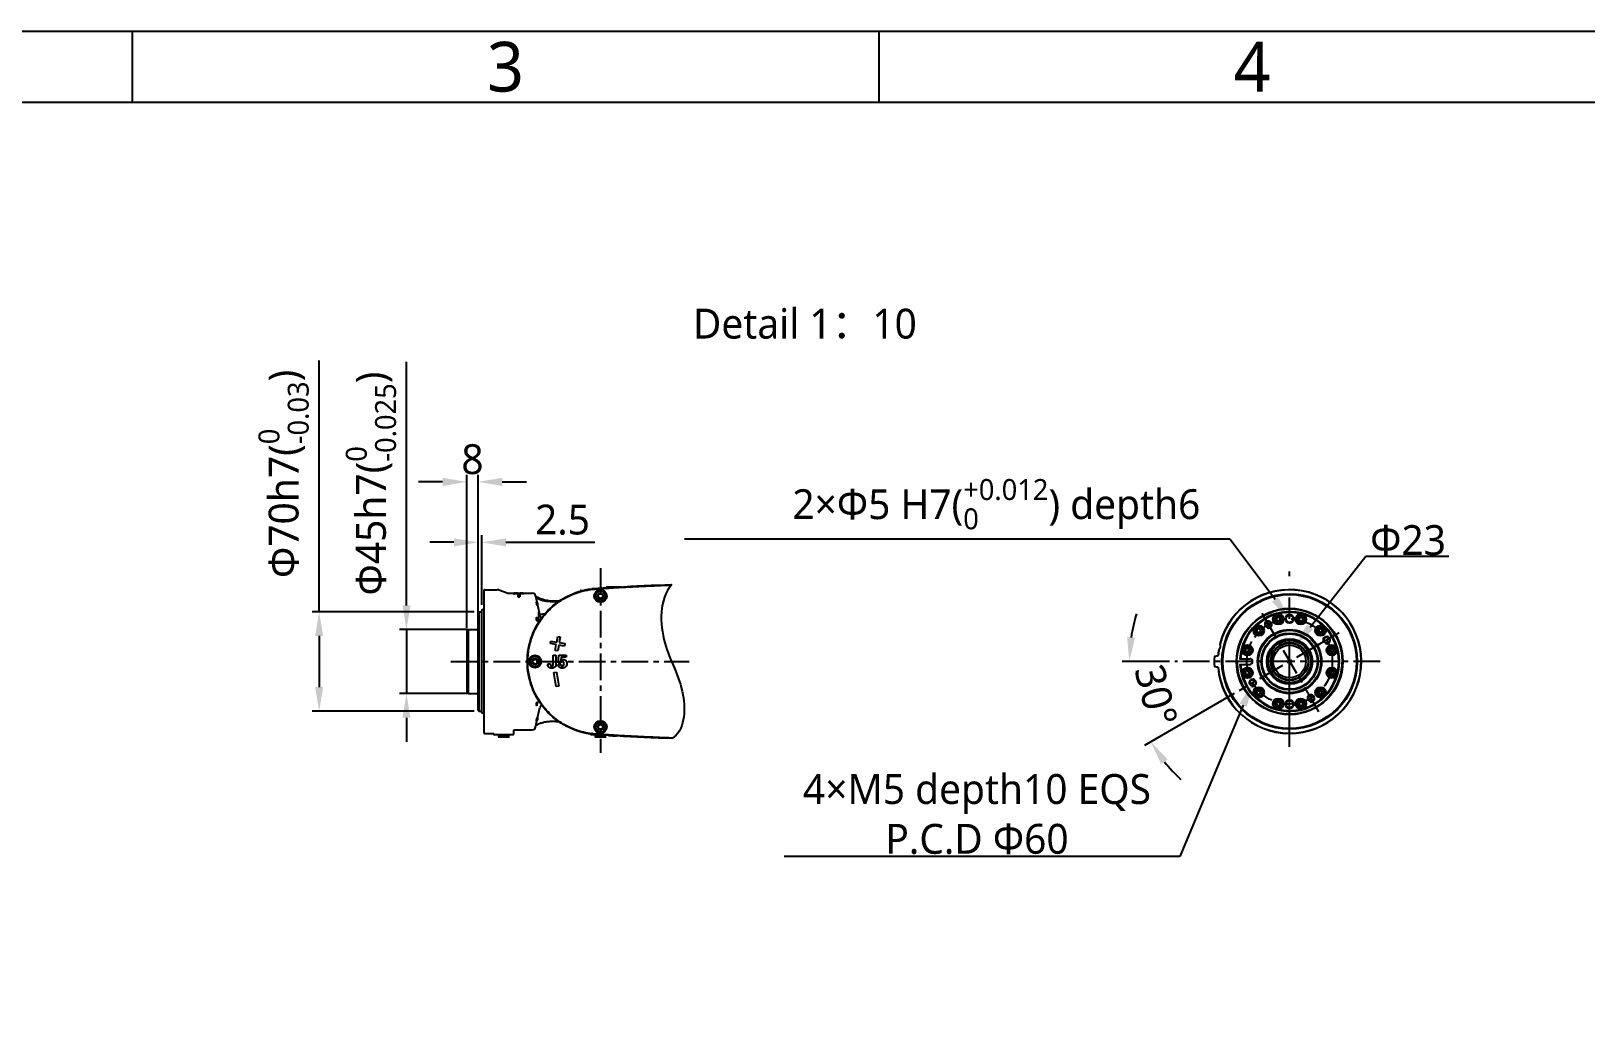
# Model space of a CAD drawing. Header units: millimetres. Extents: x 5828 to 6704, y 123 to 421.
# Drawn here: x 6381.6 to 6490.9, y 350.3 to 420.6 of the extents above; entities that cross this region are included whole.
import ezdxf
from ezdxf import colors
from ezdxf.entities.mleader import LeaderData, LeaderLine
from ezdxf.enums import TextEntityAlignment as Align
from ezdxf.math import Vec2, Vec3

# ---------------------------------------------------------------- set-up
doc = ezdxf.new("R2010")
doc.units = ezdxf.units.MM
doc.linetypes.add('BANKLINE1', pattern=[5.5, 4, -1.5])
doc.linetypes.add('CENTER', pattern=[0.6, 0.375, -0.075, 0.075, -0.075])
for name, color, linetype in [('00_COMPONENTS', 7, 'BANKLINE1'), ('DIM', 7, 'Continuous'), ('外形图', 7, 'Continuous'), ('多重引线', 7, 'Continuous'), ('尺寸标注', 7, 'Continuous'), ('模板', 7, 'Continuous')]:
    doc.layers.add(name, color=color, linetype=linetype)
doc.styles.add('微软雅黑', font='msyh.ttc', dxfattribs={"height": 2.1})
doc.dimstyles.new('尺寸标注_细节_1_10比例', dxfattribs={"dimtxt": 1.5, "dimasz": 1.25, "dimexe": 0.5, "dimexo": 0.4, "dimgap": 0.5, "dimtad": 1, "dimlfac": 10, "dimdsep": 46, "dimtxsty": '微软雅黑', "dimcen": 0.09, "dimadec": 0, "dimazin": 0, "dimtp": 0.01, "dimtm": 0.01, "dimtfac": 1, "dimtofl": 0, "dimtmove": 0, "dimatfit": 3, "dimfxl": 1, "dimtolj": 1, "dimarcsym": 0})

# ---------------------------------------------------------------- blocks, each defined once
blk = doc.blocks.new('图纸页')
at = {"layer": '模板', "color": 2}
for p, q in [((6388.66, 420.62), (6388.66, 415.62)), ((6441.16, 420.62), (6441.16, 415.62))]:
    blk.add_line(p, q, dxfattribs=at)
for points in [[(6283.66, 123.62), (6283.66, 420.62), (6703.66, 420.62), (6703.66, 123.62)], [(6308.66, 128.62), (6308.66, 415.62), (6698.66, 415.62), (6698.66, 128.62)]]:
    blk.add_lwpolyline(points, close=True, dxfattribs=at)
at = {"layer": '模板', "color": 2, "style": '微软雅黑'}
for s, p in [('3', (6414.91, 418.12)), ('4', (6467.41, 418.12))]:
    blk.add_text(s, height=3.5, dxfattribs=at).set_placement(p, align=Align.MIDDLE_CENTER)
for tag, height, p in [('编号', 4, (6669.32, 150.51)), ('当前页', 1.67, (6668.11, 141.19)), ('总页数', 1.67, (6673.32, 141.19)), ('比例', 1.67, (6628.66, 133.62))]:
    blk.add_attdef(tag, text='', height=height, dxfattribs=at).set_placement(p, align=Align.MIDDLE)
blk = doc.blocks.new('*D1333')
at = {"layer": '00_COMPONENTS', "color": 0, "linetype": 'ByBlock', "lineweight": -2, "ltscale": 20}
for p, q in [((6412.19, 378.69), (6412.19, 389.44)), ((6412.99, 379.77), (6412.99, 389.44)), ((6410.49, 388.94), (6408.79, 388.94)), ((6414.69, 388.94), (6416.39, 388.94))]:
    blk.add_line(p, q, dxfattribs=at)
at = {"layer": '00_COMPONENTS', "color": 0}
for points in [[(6410.49, 388.65), (6410.49, 389.22), (6412.19, 388.94)], [(6414.69, 389.22), (6414.69, 388.65), (6412.99, 388.94)]]:
    blk.add_solid(points, dxfattribs=at)
at = {"layer": 'Defpoints', "color": 0}
for p in [(6412.99, 388.94), (6412.99, 379.37), (6412.19, 378.29)]:
    blk.add_point(p, dxfattribs=at)
at = {"layer": '00_COMPONENTS', "color": 0, "insert": (6412.59, 390.52), "char_height": 2.1, "attachment_point": 5, "style": '微软雅黑'}
blk.add_mtext('\\A1;8', dxfattribs=at)
blk = doc.blocks.new('*D1334')
at = {"layer": '00_COMPONENTS', "color": 0, "linetype": 'ByBlock', "lineweight": -2, "ltscale": 20}
for p, q in [((6407.95, 380.26), (6407.95, 397.37)), ((6407.95, 380.26), (6407.95, 381.96)), ((6412.22, 378.56), (6407.45, 378.56)), ((6407.95, 378.56), (6407.95, 374.06)), ((6412.22, 374.06), (6407.45, 374.06)), ((6407.95, 372.36), (6407.95, 370.66))]:
    blk.add_line(p, q, dxfattribs=at)
at = {"layer": '00_COMPONENTS', "color": 0}
for points in [[(6407.67, 380.26), (6408.23, 380.26), (6407.95, 378.56)], [(6408.23, 372.36), (6407.67, 372.36), (6407.95, 374.06)]]:
    blk.add_solid(points, dxfattribs=at)
at = {"layer": 'Defpoints', "color": 0}
for p in [(6412.62, 378.56), (6407.95, 374.06), (6412.62, 374.06)]:
    blk.add_point(p, dxfattribs=at)
at = {"layer": '00_COMPONENTS', "color": 0, "insert": (6405.45, 388.82), "char_height": 2.1, "attachment_point": 5, "rotation": 90, "style": '微软雅黑'}
blk.add_mtext('\\A1;\\A1;Φ45h7({\\H0.7x;\\S0^ -0.025;})', dxfattribs=at)
blk = doc.blocks.new('*D1335')
at = {"layer": '00_COMPONENTS', "color": 0, "linetype": 'ByBlock', "lineweight": -2, "ltscale": 20}
for p, q in [((6401.81, 379.81), (6401.81, 397.48)), ((6412.72, 379.81), (6401.31, 379.81)), ((6401.81, 378.11), (6401.81, 374.51)), ((6412.72, 372.81), (6401.31, 372.81))]:
    blk.add_line(p, q, dxfattribs=at)
at = {"layer": '00_COMPONENTS', "color": 0}
for points in [[(6402.09, 378.11), (6401.53, 378.11), (6401.81, 379.81)], [(6401.53, 374.51), (6402.09, 374.51), (6401.81, 372.81)]]:
    blk.add_solid(points, dxfattribs=at)
at = {"layer": 'Defpoints', "color": 0}
for p in [(6413.12, 379.81), (6401.81, 372.81), (6413.12, 372.81)]:
    blk.add_point(p, dxfattribs=at)
at = {"layer": '00_COMPONENTS', "color": 0, "insert": (6399.31, 389.5), "char_height": 2.1, "attachment_point": 5, "rotation": 90, "style": '微软雅黑'}
blk.add_mtext('\\A1;\\A1;Φ70h7({\\H0.7x;\\S0^ -0.03;})', dxfattribs=at)
blk = doc.blocks.new('*D1336')
at = {"layer": 'Defpoints', "color": 0}
for p in [(6472.15, 377.53), (6461.99, 376.31), (6476.41, 376.31), (6466.49, 374.26), (6459.45, 372.46)]:
    blk.add_point(p, dxfattribs=at)
at = {"layer": '尺寸标注', "color": 0, "lineweight": -2, "ltscale": 20}
for p, q in [((6461.59, 376.31), (6458.27, 376.31)), ((6466.14, 374.06), (6459.85, 370.42))]:
    blk.add_line(p, q, dxfattribs=at)
for start, end in [(162.7035, 171.3518), (218.6485, 227.2967)]:
    blk.add_arc((6470.04, 376.31), 11.27, start, end, dxfattribs=at)
at = {"layer": '尺寸标注', "color": 0}
for points in [[(6458.62, 378.03), (6459.18, 377.99), (6458.77, 376.31)], [(6461.47, 369.43), (6461.01, 369.11), (6460.28, 370.67)]]:
    blk.add_solid(points, dxfattribs=at)
at = {"layer": '尺寸标注', "color": 0, "insert": (6460.65, 373.93), "char_height": 2.1, "attachment_point": 5, "rotation": 284.228, "style": '微软雅黑'}
blk.add_mtext('\\A1;30%%d', dxfattribs=at)
blk = doc.blocks.new('*D1349')
at = {"layer": 'Defpoints', "color": 0}
for p in [(6413.24, 384.69), (6412.99, 379.76), (6413.24, 379.9)]:
    blk.add_point(p, dxfattribs=at)
at = {"layer": 'DIM', "color": 0, "lineweight": -2, "ltscale": 20}
for p, q in [((6412.99, 380.16), (6412.99, 385.19)), ((6413.24, 380.3), (6413.24, 385.19)), ((6411.29, 384.69), (6409.59, 384.69)), ((6414.94, 384.69), (6421.2, 384.69))]:
    blk.add_line(p, q, dxfattribs=at)
at = {"layer": 'DIM', "color": 0}
for points in [[(6411.29, 384.4), (6411.29, 384.97), (6412.99, 384.69)], [(6414.94, 384.97), (6414.94, 384.4), (6413.24, 384.69)]]:
    blk.add_solid(points, dxfattribs=at)
at = {"layer": 'DIM', "color": 0, "insert": (6418.92, 386.27), "char_height": 2.1, "attachment_point": 5, "style": '微软雅黑'}
blk.add_mtext('\\A1;\\A1;2.5', dxfattribs=at)

msp = doc.modelspace()

# ---------------------------------------------------------------- linework, layer by layer
at = {"layer": '00_COMPONENTS', "linetype": 'CENTER', "ltscale": 5}
for p, q in [((6468.084, 379.7057), (6471.2326, 374.2522)), ((6472.1509, 377.5283), (6466.4882, 374.2589))]:
    msp.add_line(p, q, dxfattribs=at)
at = {"layer": '00_COMPONENTS', "ltscale": 20}
for p, q in [((6473.537, 378.3286), (6472.1509, 377.5283)), ((6471.2326, 374.2522), (6472.0834, 372.7785))]:
    msp.add_line(p, q, dxfattribs=at)
at = {"layer": '00_COMPONENTS', "linetype": 'CENTER', "ltscale": 5}
msp.add_circle((6470.0435, 376.3116), 3, dxfattribs=at)
at = {"layer": '00_COMPONENTS', "linetype": 'ByBlock', "ltscale": 20, "start_tangent": (-0.64610691, -0.76324692), "end_tangent": (-0.85660909, -0.51596596)}
msp.add_spline([(6426.6048, 381.7278), (6426.1144, 377.6156), (6427.3871, 373.9761), (6426.6048, 370.8955)], degree=3, dxfattribs=at)
at = {"layer": '外形图', "linetype": 'CENTER', "ltscale": 5}
for p, q in [((6421.5899, 382.8705), (6421.5899, 369.8959)), ((6411.0653, 376.3116), (6427.8316, 376.3116)), ((6476.4147, 376.3116), (6461.9852, 376.3116))]:
    msp.add_line(p, q, dxfattribs=at)
at = {"layer": '外形图', "linetype": 'CENTER', "ltscale": 20}
msp.add_line((6470.0435, 370.3172), (6470.0435, 382.6423), dxfattribs=at)
at = {"layer": '外形图', "linetype": 'Continuous'}
for p, q in [((6422.0386, 381.5616), (6423.0612, 381.5616)), ((6413.3899, 381.3482), (6413.3899, 371.2751)), ((6413.4399, 381.3616), (6414.337, 381.3616)), ((6414.4396, 381.3435), (6415.0271, 381.1297)), ((6415.1297, 381.1116), (6415.5211, 381.1116)), ((6415.5541, 381.0975), (6415.5541, 381.0729)), ((6415.7247, 381.111), (6415.7606, 381.111)), ((6415.7606, 381.111), (6415.7981, 381.111)), ((6415.7699, 381.0358), (6415.7699, 380.8545)), ((6415.7699, 381.0358), (6415.9099, 381.0358)), ((6415.7699, 380.985), (6415.9099, 380.985)), ((6415.7699, 380.8545), (6415.9099, 380.8545)), ((6415.7981, 381.111), (6415.823, 381.111)), ((6415.823, 381.111), (6415.8474, 381.111)), ((6415.8394, 381.0971), (6415.8394, 381.0713)), ((6415.8474, 381.111), (6415.8949, 381.1109)), ((6415.8862, 381.1048), (6415.8862, 381.0759)), ((6415.8949, 381.1109), (6415.9181, 381.1109)), ((6415.9099, 381.0358), (6415.9099, 380.8545)), ((6415.9181, 381.1109), (6415.9408, 381.1109)), ((6415.9408, 381.1109), (6415.9847, 381.1107)), ((6415.9847, 381.1107), (6416.0059, 381.1106)), ((6416.0059, 381.1106), (6416.0247, 381.1105)), ((6416.041, 381.0893), (6416.041, 381.0698)), ((6416.0602, 381.1103), (6416.077, 381.1101)), ((6416.1279, 381.1116), (6416.7969, 381.1116)), ((6416.1279, 381.0966), (6416.1279, 381.0725)), ((6416.9899, 381.0265), (6416.9792, 381.0265)), ((6416.994, 381.0069), (6416.9899, 381.0265)), ((6417.03, 380.9228), (6417.3245, 379.5375)), ((6420.1951, 381.3116), (6420.1899, 381.3103)), ((6420.1899, 381.3103), (6420.1899, 381.2622)), ((6420.1951, 381.3116), (6420.3649, 381.3116)), ((6420.9798, 381.3861), (6420.9882, 381.387)), ((6421.4374, 380.9997), (6421.5899, 381.0877)), ((6421.4374, 380.8236), (6421.4374, 380.9997)), ((6421.5899, 380.7355), (6421.4374, 380.8236)), ((6421.5899, 381.0877), (6421.7424, 380.9997)), ((6421.7424, 380.8236), (6421.5899, 380.7355)), ((6421.7424, 380.9997), (6421.7424, 380.8236)), ((6421.9886, 381.513), (6421.9882, 381.4967)), ((6422.1297, 381.4735), (6422.1518, 381.4749)), ((6422.1518, 381.4749), (6422.1838, 381.477)), ((6422.1676, 381.5084), (6422.1817, 381.5094)), ((6412.9899, 379.7616), (6413.0399, 379.8116)), ((6412.9899, 372.8617), (6412.9899, 379.7616)), ((6413.0399, 379.8116), (6413.0399, 372.8116)), ((6413.0399, 379.8116), (6413.2099, 379.8116)), ((6413.2399, 372.724), (6413.2399, 379.8993)), ((6413.3899, 379.9883), (6413.2572, 379.9265)), ((6417.2662, 379.0953), (6417.2662, 379.8116)), ((6417.645, 379.6116), (6417.5858, 379.6116)), ((6469.249, 379.4205), (6469.1247, 379.3488)), ((6469.1247, 379.3488), (6469.1247, 379.2053)), ((6469.3732, 379.3488), (6469.249, 379.4205)), ((6469.3732, 379.2053), (6469.3732, 379.3488)), ((6470.8381, 379.4205), (6470.7138, 379.3488)), ((6470.7138, 379.3488), (6470.7138, 379.2053)), ((6470.9624, 379.3488), (6470.8381, 379.4205)), ((6470.9624, 379.2053), (6470.9624, 379.3488)), ((6412.2899, 378.5616), (6412.1899, 378.5039)), ((6412.1899, 378.5039), (6412.1899, 374.1194)), ((6412.2899, 378.5616), (6412.2899, 374.0616)), ((6412.2899, 378.5616), (6412.9599, 378.5616)), ((6417.3513, 379.3113), (6417.4115, 379.3113)), ((6467.8727, 378.626), (6467.7484, 378.5542)), ((6467.7484, 378.5542), (6467.7484, 378.4107)), ((6467.7484, 378.4107), (6467.8727, 378.339)), ((6467.997, 378.5542), (6467.8727, 378.626)), ((6467.8727, 378.339), (6467.997, 378.4107)), ((6467.997, 378.4107), (6467.997, 378.5542)), ((6469.1247, 379.2053), (6469.249, 379.1335)), ((6469.249, 379.1335), (6469.3732, 379.2053)), ((6470.7138, 379.2053), (6470.8381, 379.1335)), ((6470.8381, 379.1335), (6470.9624, 379.2053)), ((6472.2144, 378.626), (6472.0901, 378.5542)), ((6472.0901, 378.5542), (6472.0901, 378.4107)), ((6472.0901, 378.4107), (6472.2144, 378.339)), ((6472.3386, 378.5542), (6472.2144, 378.626)), ((6472.2144, 378.339), (6472.3386, 378.4107)), ((6472.3386, 378.4107), (6472.3386, 378.5542)), ((6418.0801, 377.5679), (6418.1113, 377.7451)), ((6418.4838, 377.4967), (6418.0801, 377.5679)), ((6418.1113, 377.7451), (6418.5151, 377.6739)), ((6418.4126, 377.0929), (6418.4838, 377.4967)), ((6418.5151, 377.6739), (6418.5863, 378.0777)), ((6418.5863, 378.0777), (6418.7636, 378.0464)), ((6418.6611, 377.4654), (6418.5899, 377.0616)), ((6419.0649, 377.3942), (6418.6611, 377.4654)), ((6418.7636, 378.0464), (6418.6924, 377.6427)), ((6418.6924, 377.6427), (6419.0961, 377.5715)), ((6419.0961, 377.5715), (6419.0649, 377.3942)), ((6467.0781, 377.2497), (6466.9539, 377.178)), ((6466.9539, 377.178), (6466.9539, 377.0345)), ((6467.2024, 377.178), (6467.0781, 377.2497)), ((6467.2024, 377.0345), (6467.2024, 377.178)), ((6473.0089, 377.2497), (6472.8847, 377.178)), ((6472.8847, 377.178), (6472.8847, 377.0345)), ((6473.1332, 377.178), (6473.0089, 377.2497)), ((6473.1332, 377.0345), (6473.1332, 377.178)), ((6416.8374, 376.3997), (6416.9899, 376.4877)), ((6416.8374, 376.2236), (6416.8374, 376.3997)), ((6416.9899, 376.1356), (6416.8374, 376.2236)), ((6416.9899, 376.4877), (6417.1424, 376.3997)), ((6417.1424, 376.2236), (6416.9899, 376.1356)), ((6417.1424, 376.3997), (6417.1424, 376.2236)), ((6417.8899, 376.1199), (6417.8899, 376.1481)), ((6417.8899, 376.1481), (6418.0811, 376.1481)), ((6418.0811, 376.1481), (6418.0798, 376.1161)), ((6418.2672, 376.1092), (6418.2672, 376.7616)), ((6418.2672, 376.7616), (6418.4628, 376.7616)), ((6418.5899, 377.0616), (6418.4126, 377.0929)), ((6418.4628, 376.7616), (6418.4628, 376.1606)), ((6418.6063, 376.113), (6418.8043, 376.113)), ((6418.6232, 376.2183), (6418.6589, 376.7616)), ((6418.8024, 376.2183), (6418.6232, 376.2183)), ((6418.6589, 376.7616), (6419.1829, 376.7616)), ((6418.8244, 376.6225), (6418.7999, 376.3825)), ((6419.1829, 376.6225), (6418.8244, 376.6225)), ((6419.1829, 376.7616), (6419.1829, 376.6225)), ((6464.971, 376.6997), (6464.7783, 376.6657)), ((6466.5192, 376.5116), (6467.2435, 376.5116)), ((6466.5192, 376.1116), (6467.2435, 376.1116)), ((6466.9539, 377.0345), (6467.0781, 376.9627)), ((6467.0781, 376.9627), (6467.2024, 377.0345)), ((6472.8847, 377.0345), (6473.0089, 376.9627)), ((6473.0089, 376.9627), (6473.1332, 377.0345)), ((6418.3126, 375.5304), (6418.4899, 375.5616)), ((6418.4863, 374.5456), (6418.3126, 375.5304)), ((6418.4899, 375.5616), (6418.6636, 374.5768)), ((6464.7783, 375.9575), (6464.971, 375.9236)), ((6467.0781, 375.6606), (6466.9539, 375.5888)), ((6466.9539, 375.5888), (6466.9539, 375.4453)), ((6466.9539, 375.4453), (6467.0781, 375.3736)), ((6467.2024, 375.5888), (6467.0781, 375.6606)), ((6467.0781, 375.3736), (6467.2024, 375.4453)), ((6467.2024, 375.4453), (6467.2024, 375.5888)), ((6473.0089, 375.6606), (6472.8847, 375.5888)), ((6472.8847, 375.5888), (6472.8847, 375.4453)), ((6472.8847, 375.4453), (6473.0089, 375.3736)), ((6473.1332, 375.5888), (6473.0089, 375.6606)), ((6473.0089, 375.3736), (6473.1332, 375.4453)), ((6473.1332, 375.4453), (6473.1332, 375.5888)), ((6412.2899, 374.0616), (6412.1899, 374.1194)), ((6412.2899, 374.0616), (6412.9599, 374.0616)), ((6418.6636, 374.5768), (6418.4863, 374.5456)), ((6467.8727, 374.2843), (6467.7484, 374.2126)), ((6467.7484, 374.2126), (6467.7484, 374.0691)), ((6467.7484, 374.0691), (6467.8727, 373.9973)), ((6467.997, 374.2126), (6467.8727, 374.2843)), ((6467.8727, 373.9973), (6467.997, 374.0691)), ((6467.997, 374.0691), (6467.997, 374.2126)), ((6472.2144, 374.2843), (6472.0901, 374.2126)), ((6472.0901, 374.2126), (6472.0901, 374.0691)), ((6472.0901, 374.0691), (6472.2144, 373.9973)), ((6472.3386, 374.2126), (6472.2144, 374.2843)), ((6472.2144, 373.9973), (6472.3386, 374.0691)), ((6472.3386, 374.0691), (6472.3386, 374.2126)), ((6412.9899, 372.8616), (6413.0399, 372.8116)), ((6413.0399, 372.8116), (6413.2099, 372.8116)), ((6417.03, 371.7004), (6417.3245, 373.0858)), ((6417.4872, 373.2116), (6417.4799, 373.2116)), ((6469.249, 373.4897), (6469.1247, 373.418)), ((6469.1247, 373.418), (6469.1247, 373.2745)), ((6469.1247, 373.2745), (6469.249, 373.2028)), ((6469.3732, 373.418), (6469.249, 373.4897)), ((6469.249, 373.2028), (6469.3732, 373.2745)), ((6469.3732, 373.2745), (6469.3732, 373.418)), ((6470.8381, 373.4897), (6470.7138, 373.418)), ((6470.7138, 373.418), (6470.7138, 373.2745)), ((6470.7138, 373.2745), (6470.8381, 373.2028)), ((6470.9624, 373.418), (6470.8381, 373.4897)), ((6470.8381, 373.2028), (6470.9624, 373.2745)), ((6470.9624, 373.2745), (6470.9624, 373.418)), ((6413.3899, 372.635), (6413.2572, 372.6968)), ((6417.0533, 371.8098), (6417.069, 371.8231)), ((6421.4374, 371.7997), (6421.5899, 371.8877)), ((6421.4374, 371.6236), (6421.4374, 371.7997)), ((6421.5899, 371.8877), (6421.7424, 371.7997)), ((6421.7424, 371.7997), (6421.7424, 371.6236)), ((6413.4399, 371.2616), (6414.0386, 371.2616)), ((6414.0886, 371.2103), (6414.0886, 371.213)), ((6415.4412, 371.1616), (6414.1387, 371.1616)), ((6414.3858, 371.0116), (6415.1941, 371.0116)), ((6414.4399, 371.013), (6414.4399, 371.1616)), ((6414.4399, 371.013), (6414.4451, 371.0116)), ((6415.1347, 371.0116), (6414.4451, 371.0116)), ((6414.7899, 371.0262), (6414.7899, 371.1616)), ((6415.1347, 371.0116), (6415.1399, 371.013)), ((6415.1399, 371.013), (6415.1399, 371.1616)), ((6415.4912, 371.2103), (6415.4978, 371.463)), ((6415.5478, 371.5116), (6416.7969, 371.5116)), ((6420.8886, 371.2103), (6420.8885, 371.2165)), ((6421.4611, 371.1616), (6420.9387, 371.1616)), ((6421.1858, 371.0116), (6421.9941, 371.0116)), ((6421.2399, 371.013), (6421.2399, 371.1616)), ((6421.2399, 371.013), (6421.2451, 371.0116)), ((6421.9347, 371.0116), (6421.2451, 371.0116)), ((6421.5899, 371.5356), (6421.4374, 371.6236)), ((6421.7424, 371.6236), (6421.5899, 371.5356)), ((6421.5899, 371.0262), (6421.5899, 371.1531)), ((6421.9347, 371.0116), (6421.9399, 371.013)), ((6421.9399, 371.013), (6421.9399, 371.1298)), ((6422.1674, 371.1149), (6422.149, 371.116)), ((6422.1784, 371.1463), (6422.1511, 371.1481)), ((6422.2623, 371.1113), (6422.1765, 371.1168)), ((6422.2128, 371.1441), (6422.1784, 371.1463)), ((6422.3692, 371.1043), (6422.2623, 371.1113))]:
    msp.add_line(p, q, dxfattribs=at)
for points in [[(6417.0817, 380.7902), (6417.0614, 380.8064), (6417.0533, 380.8135)], [(6418.6555, 380.5361), (6418.5912, 380.5295), (6418.4996, 380.5219), (6418.4097, 380.5165), (6418.3216, 380.5131), (6418.2351, 380.5117), (6418.1504, 380.5124), (6418.0675, 380.5151), (6417.9864, 380.5197), (6417.9073, 380.5264), (6417.8301, 380.535), (6417.755, 380.5456), (6417.6822, 380.5581), (6417.6119, 380.5724), (6417.5441, 380.5884), (6417.4793, 380.6061), (6417.4177, 380.6252), (6417.3598, 380.6455), (6417.306, 380.6667), (6417.2564, 380.6884), (6417.2116, 380.7103), (6417.1716, 380.7318), (6417.1366, 380.7526), (6417.1068, 380.7722), (6417.0817, 380.7902)], [(6417.069, 371.8231), (6417.0924, 371.841), (6417.121, 371.8607), (6417.1548, 371.8817), (6417.1938, 371.9037), (6417.238, 371.9262), (6417.2872, 371.9486), (6417.341, 371.9707), (6417.3991, 371.9918), (6417.4612, 372.0119), (6417.5268, 372.0304), (6417.5956, 372.0473), (6417.667, 372.0623), (6417.7409, 372.0754), (6417.817, 372.0866), (6417.8949, 372.0956), (6417.9746, 372.1027), (6418.056, 372.1077), (6418.139, 372.1107), (6418.2234, 372.1116), (6418.3093, 372.1105), (6418.3966, 372.1074), (6418.4852, 372.1023), (6418.5752, 372.0952), (6418.6553, 372.0873)], [(6414.0386, 371.2616), (6414.0438, 371.2614), (6414.0509, 371.2601), (6414.0577, 371.2578), (6414.0641, 371.2546), (6414.0701, 371.2505), (6414.0753, 371.2456), (6414.0798, 371.2399), (6414.0835, 371.2337), (6414.0862, 371.227), (6414.0879, 371.22), (6414.0886, 371.213)], [(6415.4978, 371.463), (6415.4984, 371.4696), (6415.5001, 371.4766), (6415.5027, 371.4832), (6415.5062, 371.4894), (6415.5106, 371.4951), (6415.5158, 371.5), (6415.5216, 371.5042), (6415.5279, 371.5075), (6415.5346, 371.5099), (6415.5416, 371.5113), (6415.5478, 371.5116)]]:
    msp.add_lwpolyline(points, dxfattribs=at)
for centre, radius in [((6421.5899, 380.9116), 0.44), ((6421.5899, 380.9116), 0.4314), ((6421.5899, 380.9116), 0.345), ((6421.5899, 380.9116), 0.2052), ((6470.0435, 376.3116), 4.7546), ((6470.0435, 376.3116), 4.7), ((6470.0435, 376.3116), 3.7377), ((6470.0435, 376.3116), 3.7291), ((6470.0435, 376.3116), 3.7), ((6469.249, 379.277), 0.375), ((6469.249, 379.277), 0.275), ((6469.249, 379.277), 0.265), ((6469.249, 379.277), 0.1435), ((6470.0435, 379.3116), 0.3), ((6470.0435, 379.3116), 0.25), ((6470.8381, 379.277), 0.375), ((6470.8381, 379.277), 0.275), ((6470.8381, 379.277), 0.265), ((6470.8381, 379.277), 0.1435), ((6467.8727, 378.4825), 0.375), ((6467.8727, 378.4825), 0.275), ((6467.8727, 378.4825), 0.265), ((6467.8727, 378.4825), 0.1435), ((6470.0435, 376.3116), 2.25), ((6470.0435, 376.3116), 2.1923), ((6470.0435, 376.3116), 2), ((6470.0435, 376.3116), 1.95), ((6468.5435, 378.9097), 0.21), ((6472.2144, 378.4825), 0.375), ((6472.2144, 378.4825), 0.275), ((6472.2144, 378.4825), 0.265), ((6472.2144, 378.4825), 0.1435), ((6467.0781, 377.1062), 0.375), ((6467.0781, 377.1062), 0.275), ((6467.0781, 377.1062), 0.265), ((6467.0781, 377.1062), 0.1435), ((6470.0435, 376.3116), 1.6), ((6470.0435, 376.3116), 1.4882), ((6470.0435, 376.3116), 1.33), ((6470.0435, 376.3116), 1.3), ((6470.0435, 376.3116), 1.15), ((6472.6416, 377.8116), 0.21), ((6473.0089, 377.1062), 0.375), ((6473.0089, 377.1062), 0.275), ((6473.0089, 377.1062), 0.265), ((6473.0089, 377.1062), 0.1435), ((6416.9899, 376.3116), 0.44), ((6416.9899, 376.3116), 0.4314), ((6416.9899, 376.3116), 0.345), ((6416.9899, 376.3116), 0.2052), ((6467.0781, 375.5171), 0.375), ((6467.0781, 375.5171), 0.275), ((6467.0781, 375.5171), 0.265), ((6467.0781, 375.5171), 0.1435), ((6467.4455, 374.8116), 0.21), ((6473.0089, 375.5171), 0.375), ((6473.0089, 375.5171), 0.275), ((6473.0089, 375.5171), 0.265), ((6473.0089, 375.5171), 0.1435), ((6467.8727, 374.1408), 0.375), ((6467.8727, 374.1408), 0.275), ((6467.8727, 374.1408), 0.265), ((6467.8727, 374.1408), 0.1435), ((6471.5435, 373.7136), 0.21), ((6472.2144, 374.1408), 0.375), ((6472.2144, 374.1408), 0.275), ((6472.2144, 374.1408), 0.265), ((6472.2144, 374.1408), 0.1435), ((6469.249, 373.3462), 0.375), ((6469.249, 373.3462), 0.275), ((6469.249, 373.3462), 0.265), ((6469.249, 373.3462), 0.1435), ((6470.0435, 373.3116), 0.3), ((6470.0435, 373.3116), 0.25), ((6470.8381, 373.3462), 0.375), ((6470.8381, 373.3462), 0.275), ((6470.8381, 373.3462), 0.265), ((6470.8381, 373.3462), 0.1435), ((6421.5899, 371.7116), 0.44), ((6421.5899, 371.7116), 0.4314), ((6421.5899, 371.7116), 0.345), ((6421.5899, 371.7116), 0.2052)]:
    msp.add_circle(centre, radius, dxfattribs=at)
for centre, radius, start, end in [((6422.0386, 381.5116), 0.05, 90, 178.5), ((6432.1238, 225.9719), 155.8548, 93.45643, 93.657405), ((6413.4399, 381.2616), 0.1, 90, 120), ((6414.337, 381.0616), 0.3, 70, 90), ((6415.1297, 381.4116), 0.3, 250, 270), ((6415.6479, 382.3607), 1.2912, 263.524224, 265.828526), ((6415.6064, 377.4806), 3.6296, 90.981216, 91.346952), ((6415.6348, 375.8404), 5.2701, 90.710114, 90.983781), ((6415.6655, 373.3809), 7.7298, 90.510493, 90.711952), ((6415.695, 370.1372), 10.9736, 90.360199, 90.513428), ((6415.7207, 366.0599), 15.051, 90.241015, 90.360511), ((6415.7649, 355.003), 26.1079, 90.088273, 90.236074), ((6415.7034, 383.3775), 2.2894, 269.011087, 270.027599), ((6415.7051, 383.4078), 2.3197, 269.986195, 270.613789), ((6415.7131, 382.7417), 1.6535, 270.584766, 271.789765), ((6415.7615, 382.3867), 1.3177, 273.38914, 275.431004), ((6415.7864, 382.1158), 1.0457, 275.477044, 276.02386), ((6415.8918, 371.5414), 9.5634, 89.635998, 89.764479), ((6415.9234, 375.6197), 5.4849, 88.877381, 89.695425), ((6415.9505, 367.8218), 13.2889, 89.527251, 89.680361), ((6415.9797, 378.5458), 2.5583, 88.10103, 88.852447), ((6416.0095, 374.3032), 6.8072, 89.167784, 89.43251), ((6416.0467, 376.8296), 4.2806, 88.795741, 89.173564), ((6416.0737, 378.1387), 2.9712, 88.536137, 88.785334), ((6416.7969, 380.8733), 0.2384, 12, 90), ((6417.434, 381.2849), 0.5354, 228.066727, 229.226232), ((6420.4117, 379.8623), 1.4519, 97.481537, 98.788295), ((6421.7406, 374.9247), 6.5394, 95.906319, 96.714994), ((6421.1848, 380.0639), 1.3305, 97.679012, 98.819417), ((6421.2241, 379.7808), 1.6162, 97.041431, 97.718661), ((6421.2101, 379.8962), 1.5, 96.217636, 97.048879), ((6421.1798, 380.176), 1.2186, 95.130134, 96.229122), ((6421.8313, 374.0575), 7.4114, 95.553513, 95.914157), ((6422.2867, 378.815), 2.6569, 92.663524, 92.90702), ((6422.2592, 379.4048), 2.0664, 92.459995, 92.661936), ((6422.2372, 379.9169), 1.5539, 92.201501, 92.462475), ((6422.218, 380.4191), 1.0513, 91.841617, 92.206797), ((6470.0435, 376.3116), 5.05, 184.918971, 165.048537), ((6470.0435, 376.3116), 5.0366, 184.919064, 165.622288), ((6413.2099, 379.8416), 0.03, 270, 0), ((6413.2699, 379.8993), 0.03, 115, 180), ((6416.9321, 380.2782), 0.2353, 359.604016, 2.550849), ((6417.4799, 379.5705), 0.1589, 192, 270), ((6470.0435, 376.3116), 3.5, 183.275829, 176.724171), ((6470.0435, 376.3116), 3.45, 183.323358, 176.676642), ((6412.9599, 378.5916), 0.03, 270, 0), ((6468.5435, 378.9097), 0.25, 255, 195), ((6464.7935, 377.4116), 0.4, 315.587873, 20.744837), ((6465.2611, 377.5887), 0.1, 165.048537, 200.744837), ((6470.0435, 376.3116), 1.3, 90, 272.967093), ((6472.6416, 377.8116), 0.25, 255, 195), ((6419.0865, 376.1029), 0.4003, 134.038174, 135.704341), ((6418.9173, 376.2079), 0.1119, 82.635475, 90.075251), ((6470.0435, 376.3116), 5.3, 176.469228, 183.530776), ((6464.7835, 376.6362), 0.03, 100, 176.469228), ((6464.9623, 376.749), 0.05, 288.342534, 355.081029), ((6464.9623, 376.749), 0.05, 326.780474, 355.081029), ((6470.0435, 376.3116), 5.05, 171.284172, 175.081029), ((6470.0435, 376.3116), 5.0366, 170.710422, 175.080892), ((6465.1507, 377.0617), 0.1, 135.587873, 171.284172), ((6470.0435, 376.3116), 3.7, 179.09258, 359.09258), ((6467.2435, 376.3116), 0.2, 270, 90), ((6464.7835, 375.9871), 0.03, 183.53147, 259.99964), ((6464.9623, 375.8743), 0.05, 13.16614, 71.657663), ((6467.4455, 374.8116), 0.25, 255, 195), ((6412.9599, 374.0316), 0.03, 0, 90), ((6471.5435, 373.7136), 0.25, 255, 195), ((6413.2099, 372.7816), 0.03, 0, 90), ((6417.4799, 373.0527), 0.1589, 90, 168), ((6413.2699, 372.724), 0.03, 180, 245), ((6416.7969, 371.75), 0.2384, 270, 348), ((6416.5638, 372.3996), 0.6084, 339.308319, 339.962455), ((6413.4399, 371.3616), 0.1, 240, 270), ((6414.1386, 371.2116), 0.05, 181.5, 270), ((6414.6617, 372.461), 1.4519, 261.211705, 262.518463), ((6414.9181, 372.461), 1.4519, 277.481537, 278.788295), ((6415.4412, 371.2116), 0.05, 270, 358.5), ((6420.9386, 371.2116), 0.05, 181.5, 270), ((6421.7397, 377.6887), 6.5295, 263.283225, 264.093085), ((6421.8317, 378.5685), 7.4142, 264.085453, 264.460481), ((6421.4617, 372.461), 1.4519, 261.211705, 262.518463), ((6421.7181, 372.461), 1.4519, 277.481537, 278.788295), ((6422.2482, 373.0864), 1.9341, 267.155133, 267.948301), ((6431.9444, 523.7326), 152.9306, 266.3345, 266.544707)]:
    msp.add_arc(centre, radius, start, end, dxfattribs=at)
for points, knots in [([(6422.1838, 381.477), (6422.3242, 381.486), (6422.6688, 381.5081), (6423.2184, 381.539), (6423.8328, 381.5715), (6424.4478, 381.6014), (6425.0616, 381.6292), (6425.6767, 381.6555), (6426.1779, 381.6757), (6426.4755, 381.6872), (6426.5739, 381.6907)], [0, 0, 0, 0, 0.02358007, 0.057837469, 0.092214187, 0.126651578, 0.160987512, 0.195140451, 0.229786511, 0.245025879, 0.245025879, 0.245025879, 0.245025879]), ([(6415.4226, 381.0975), (6415.4226, 381.1055), (6415.4732, 381.1043), (6415.4958, 381.1086), (6415.5211, 381.1092)], [0, 0, 0, 0, 0.23890771, 1, 1, 1, 1]), ([(6415.4713, 381.0818), (6415.4586, 381.0838), (6415.4453, 381.0868), (6415.4226, 381.0931), (6415.4226, 381.0975)], [0, 0, 0, 0, 0.74139881, 1, 1, 1, 1]), ([(6415.5953, 381.1028), (6415.5851, 381.1024), (6415.5757, 381.0996), (6415.5541, 381.1012), (6415.5541, 381.0975)], [0, 0, 0, 0, 0.73175687, 1, 1, 1, 1]), ([(6415.5541, 381.0975), (6415.5541, 381.0934), (6415.5768, 381.0951), (6415.5867, 381.0918), (6415.5971, 381.0911)], [0, 0, 0, 0, 0.28228402, 1, 1, 1, 1]), ([(6415.8005, 381.1027), (6415.7929, 381.1031), (6415.7587, 381.1043), (6415.7245, 381.1045), (6415.6979, 381.1045)], [0, 0, 0, 0, 0.22283296, 1, 1, 1, 1]), ([(6415.8394, 381.0971), (6415.8394, 381.1007), (6415.819, 381.0996), (6415.8101, 381.1022), (6415.8005, 381.1027)], [0, 0, 0, 0, 0.27007688, 1, 1, 1, 1]), ([(6415.8026, 381.0909), (6415.8117, 381.0915), (6415.8203, 381.0941), (6415.8394, 381.0938), (6415.8394, 381.0971)], [0, 0, 0, 0, 0.73442554, 1, 1, 1, 1]), ([(6415.8862, 381.1048), (6415.907, 381.104), (6415.9262, 381.1004), (6415.968, 381.0998), (6415.968, 381.0928)], [0, 0, 0, 0, 0.74948869, 1, 1, 1, 1]), ([(6415.968, 381.0928), (6415.968, 381.0863), (6415.9323, 381.0823), (6415.9144, 381.0778), (6415.8962, 381.0759)], [0, 0, 0, 0, 0.26300036, 1, 1, 1, 1]), ([(6416.127, 381.0975), (6416.1246, 381.0987), (6416.1033, 381.1012), (6416.0827, 381.1021), (6416.0644, 381.1027)], [0, 0, 0, 0, 0.12650075, 1, 1, 1, 1]), ([(6416.0958, 381.091), (6416.0979, 381.0911), (6416.1019, 381.0913), (6416.1059, 381.0916), (6416.1079, 381.0917)], [0, 0, 0, 0, 0.51615822, 1, 1, 1, 1]), ([(6416.1079, 381.0917), (6416.1134, 381.0922), (6416.119, 381.0904), (6416.1277, 381.096), (6416.1222, 381.0958), (6416.1204, 381.096)], [0, 0, 0, 0, 0.69074298, 0.76957028, 1, 1, 1, 1]), ([(6416.1496, 381.109), (6416.1576, 381.1088), (6416.1846, 381.1079), (6416.2118, 381.1069), (6416.2308, 381.1049)], [0, 0, 0, 0, 0.29484674, 1, 1, 1, 1]), ([(6416.2566, 381.0959), (6416.2566, 381.091), (6416.2309, 381.0837), (6416.2156, 381.0808), (6416.2009, 381.0788)], [0, 0, 0, 0, 0.24929481, 1, 1, 1, 1]), ([(6416.2308, 381.1049), (6416.235, 381.1045), (6416.2428, 381.1032), (6416.2566, 381.1009), (6416.2566, 381.0959)], [0, 0, 0, 0, 0.45947771, 1, 1, 1, 1]), ([(6416.4446, 376.3116), (6416.4446, 377.529), (6417.3756, 380.0487), (6419.7672, 381.2767), (6420.9759, 381.4193)], [0, 0, 0, 0, 0.5000537, 1, 1, 1, 1]), ([(6421.0731, 371.2267), (6421.0441, 371.2297), (6420.8149, 371.2553), (6420.3863, 371.33), (6419.8027, 371.5099), (6419.2413, 371.757), (6418.7156, 372.0699), (6418.2312, 372.442), (6417.7847, 372.8783), (6417.37, 373.3996), (6416.9903, 374.0358), (6416.6784, 374.806), (6416.4872, 375.691), (6416.4587, 376.6305), (6416.6013, 377.5431), (6416.8814, 378.3584), (6417.2479, 379.041), (6417.6564, 379.5982), (6418.0948, 380.0589), (6418.5677, 380.4492), (6419.0812, 380.7798), (6419.6333, 381.0475), (6420.2109, 381.2463), (6420.6647, 381.3454), (6420.9216, 381.3792), (6420.9798, 381.3861)], [0, 0, 0, 0, 0.00586345, 0.04638987, 0.08725257, 0.12838497, 0.16944673, 0.20998086, 0.25095381, 0.29469427, 0.34357909, 0.39946319, 0.46106151, 0.52468001, 0.58739263, 0.64577474, 0.69721752, 0.74261165, 0.78432266, 0.82478427, 0.86563644, 0.90685877, 0.94788295, 0.9882161, 1, 1, 1, 1]), ([(6417.1431, 380.2435), (6417.1395, 380.2435), (6417.1378, 380.2622), (6417.1283, 380.2825), (6417.1202, 380.3234), (6417.1099, 380.3678), (6417.1021, 380.4122), (6417.0933, 380.4542), (6417.0943, 380.4734), (6417.0885, 380.4935), (6417.0918, 380.4935)], [0, 0, 0, 0, 0.04193558, 0.1522823, 0.31380356, 0.5027051, 0.69194959, 0.85353002, 0.96196346, 1, 1, 1, 1]), ([(6417.0918, 380.4935), (6417.0953, 380.4935), (6417.0966, 380.4747), (6417.1061, 380.4545), (6417.1139, 380.4135), (6417.1242, 380.3691), (6417.1323, 380.3248), (6417.1413, 380.2829), (6417.1406, 380.2637), (6417.1463, 380.2435), (6417.1431, 380.2435)], [0, 0, 0, 0, 0.04158035, 0.1518117, 0.31341712, 0.5024261, 0.69173613, 0.85341294, 0.9619401, 1, 1, 1, 1]), ([(6420.9882, 381.387), (6421.1244, 381.4028), (6421.4611, 381.4306), (6421.8417, 381.4548), (6422.0857, 381.4706), (6422.1297, 381.4735)], [0, 0, 0, 0, 0.35930321, 0.88437361, 1, 1, 1, 1]), ([(6421.0488, 381.3938), (6421.165, 381.4061), (6421.4813, 381.4319), (6421.836, 381.4545), (6422.0742, 381.4699), (6422.1125, 381.4724)], [0, 0, 0, 0, 0.3284819, 0.89202447, 1, 1, 1, 1]), ([(6417.1086, 379.2258), (6417.1009, 379.2605), (6417.094, 379.3061), (6417.0912, 379.3519), (6417.091, 379.3622)], [0, 0, 0, 0, 0.77428126, 1, 1, 1, 1]), ([(6417.0918, 379.3897), (6417.0922, 379.394), (6417.0925, 379.3996), (6417.0965, 379.4065), (6417.0985, 379.4065)], [0, 0, 0, 0, 0.68313722, 1, 1, 1, 1]), ([(6417.0985, 379.4065), (6417.106, 379.4065), (6417.1146, 379.373), (6417.1217, 379.3542), (6417.1256, 379.3371)], [0, 0, 0, 0, 0.30114849, 1, 1, 1, 1]), ([(6417.136, 379.1565), (6417.1284, 379.1565), (6417.1193, 379.1897), (6417.1125, 379.2087), (6417.1086, 379.2258)], [0, 0, 0, 0, 0.30277521, 1, 1, 1, 1]), ([(6417.1256, 379.3371), (6417.1334, 379.3025), (6417.1407, 379.2569), (6417.1437, 379.2111), (6417.1439, 379.2007)], [0, 0, 0, 0, 0.77432511, 1, 1, 1, 1]), ([(6417.1431, 379.1732), (6417.1426, 379.169), (6417.1422, 379.1633), (6417.1381, 379.1565), (6417.136, 379.1565)], [0, 0, 0, 0, 0.67870625, 1, 1, 1, 1]), ([(6420.976, 371.204), (6419.7672, 371.3466), (6417.3756, 372.5746), (6416.4446, 375.0943), (6416.4446, 376.3116)], [0, 0, 0, 0, 0.49994696, 1, 1, 1, 1]), ([(6465.0255, 375.8798), (6465.0246, 375.8918), (6465.0023, 375.9087), (6464.9827, 375.9215), (6464.9711, 375.9236)], [0, 0, 0, 0, 0.50512603, 1, 1, 1, 1]), ([(6417.0985, 373.2168), (6417.0925, 373.2168), (6417.091, 373.2487), (6417.0908, 373.264), (6417.0918, 373.2793)], [0, 0, 0, 0, 0.28147144, 1, 1, 1, 1]), ([(6417.1325, 373.3206), (6417.128, 373.2956), (6417.1207, 373.261), (6417.1088, 373.2295), (6417.102, 373.2168), (6417.0985, 373.2168)], [0, 0, 0, 0, 0.69022259, 0.90324951, 1, 1, 1, 1]), ([(6417.1019, 373.363), (6417.1062, 373.3881), (6417.1134, 373.4226), (6417.1254, 373.4543), (6417.1324, 373.4668), (6417.136, 373.4668)], [0, 0, 0, 0, 0.68898696, 0.90190092, 1, 1, 1, 1]), ([(6417.136, 373.4668), (6417.1421, 373.4668), (6417.1442, 373.4351), (6417.1441, 373.4195), (6417.1431, 373.4043)], [0, 0, 0, 0, 0.28280941, 1, 1, 1, 1]), ([(6417.0918, 372.1298), (6417.0903, 372.1298), (6417.0916, 372.1387), (6417.0913, 372.1424), (6417.0918, 372.1465)], [0, 0, 0, 0, 0.25850424, 1, 1, 1, 1]), ([(6417.1116, 372.1984), (6417.1078, 372.1817), (6417.1034, 372.1578), (6417.0952, 372.139), (6417.0936, 372.1298), (6417.0918, 372.1298)], [0, 0, 0, 0, 0.71828332, 0.92248239, 1, 1, 1, 1]), ([(6417.0955, 372.1741), (6417.0971, 372.1846), (6417.1049, 372.2304), (6417.1143, 372.2761), (6417.1225, 372.3111)], [0, 0, 0, 0, 0.2263984, 1, 1, 1, 1]), ([(6417.1391, 372.3354), (6417.1374, 372.325), (6417.1293, 372.2791), (6417.1198, 372.2335), (6417.1116, 372.1984)], [0, 0, 0, 0, 0.22640063, 1, 1, 1, 1]), ([(6417.1225, 372.3111), (6417.1264, 372.3279), (6417.131, 372.3516), (6417.1393, 372.3706), (6417.1412, 372.3798), (6417.1431, 372.3798)], [0, 0, 0, 0, 0.71708333, 0.92156954, 1, 1, 1, 1]), ([(6417.1431, 372.3798), (6417.1445, 372.3798), (6417.1433, 372.3708), (6417.1436, 372.3672), (6417.1431, 372.363)], [0, 0, 0, 0, 0.25892068, 1, 1, 1, 1]), ([(6417.1674, 372.3466), (6417.1674, 372.3436), (6417.1674, 372.3373), (6417.167, 372.3311), (6417.1668, 372.3278)], [0, 0, 0, 0, 0.47772279, 1, 1, 1, 1]), ([(6421.009, 371.2406), (6421.0041, 371.2412), (6420.9963, 371.2423), (6420.9885, 371.2435), (6420.9856, 371.2442)], [0, 0, 0, 0, 0.61661667, 1, 1, 1, 1]), ([(6421.0724, 371.2332), (6421.0614, 371.2344), (6421.0402, 371.2367), (6421.0191, 371.2393), (6421.009, 371.2406)], [0, 0, 0, 0, 0.51982422, 1, 1, 1, 1]), ([(6422.1511, 371.1481), (6421.9648, 371.1603), (6421.6054, 371.1851), (6421.2458, 371.2086), (6421.0731, 371.2267)], [0, 0, 0, 0, 0.51816506, 1, 1, 1, 1]), ([(6426.6631, 370.9326), (6426.5632, 370.9327), (6426.3426, 370.9412), (6425.9148, 370.958), (6425.2854, 370.9844), (6424.6686, 371.0117), (6424.0545, 371.0407), (6423.44, 371.0722), (6422.8261, 371.1062), (6422.4168, 371.1309), (6422.2128, 371.1441)], [0.827854288, 0.827854288, 0.827854288, 0.827854288, 0.828227259, 0.854010869, 0.878579068, 0.902872293, 0.927155397, 0.951424026, 0.975775361, 1, 1, 1, 1])]:
    msp.add_open_spline(points, degree=3, knots=knots, dxfattribs=at)
for points in [[(6422.7273, 381.5433), (6424.0191, 381.6191), (6425.3117, 381.6786), (6426.6048, 381.7278)], [(6415.5023, 381.0777), (6415.4919, 381.0789), (6415.4816, 381.0802), (6415.4713, 381.0818)], [(6415.7101, 381.0678), (6415.6581, 381.0678), (6415.6059, 381.069), (6415.554, 381.0729)], [(6415.6979, 381.1045), (6415.6636, 381.1045), (6415.6294, 381.1043), (6415.5953, 381.1028)], [(6415.5971, 381.0911), (6415.6193, 381.0896), (6415.6416, 381.0889), (6415.6639, 381.0885)], [(6415.8394, 381.0713), (6415.7964, 381.0687), (6415.7532, 381.0678), (6415.7101, 381.0678)], [(6415.7647, 381.089), (6415.7773, 381.0894), (6415.79, 381.09), (6415.8026, 381.0909)], [(6416.041, 381.0893), (6416.0593, 381.0896), (6416.0776, 381.09), (6416.0958, 381.091)], [(6416.128, 381.0724), (6416.0991, 381.0709), (6416.07, 381.0701), (6416.041, 381.0698)], [(6416.2009, 381.0788), (6416.1767, 381.0756), (6416.1524, 381.0737), (6416.128, 381.0724)], [(6416.9914, 381.0104), (6416.9904, 381.016), (6416.9899, 381.0213), (6416.9899, 381.0265)], [(6417.0762, 380.8866), (6417.0554, 380.9054), (6417.0383, 380.9238), (6417.025, 380.9415)], [(6418.7135, 380.5744), (6417.8347, 380.498), (6417.2907, 380.7015), (6417.0844, 380.8794)], [(6417.133, 380.4385), (6417.1482, 380.3982), (6417.1599, 380.3562), (6417.1651, 380.3135)], [(6420.2227, 381.3018), (6420.2698, 381.308), (6420.3174, 381.3116), (6420.3649, 381.3116)], [(6421.1141, 381.4341), (6421.3048, 381.4526), (6421.4961, 381.4641), (6421.6873, 381.4767)], [(6421.6873, 381.4767), (6421.8474, 381.4873), (6422.0075, 381.4981), (6422.1676, 381.5084)], [(6417.091, 379.3622), (6417.0908, 379.3714), (6417.0908, 379.3806), (6417.0918, 379.3897)], [(6417.1651, 380.3135), (6417.1661, 380.3053), (6417.1668, 380.297), (6417.1672, 380.2887)], [(6417.3004, 379.6501), (6417.3629, 379.625), (6417.5087, 379.6424), (6417.7133, 379.6905)], [(6417.1439, 379.2007), (6417.1441, 379.1916), (6417.1441, 379.1823), (6417.1431, 379.1732)], [(6417.9632, 375.9068), (6417.9144, 375.95), (6417.8899, 376.0208), (6417.8899, 376.1199)], [(6418.0798, 376.1161), (6418.0794, 376.1058), (6418.0795, 376.0961), (6418.0801, 376.087)], [(6418.0801, 376.087), (6418.0844, 376.0207), (6418.1148, 375.9876), (6418.1644, 375.9876)], [(6418.2432, 376.016), (6418.2591, 376.0346), (6418.2672, 376.066), (6418.2672, 376.1092)], [(6418.4628, 376.1606), (6418.4628, 376.0515), (6418.4364, 375.9713), (6418.3852, 375.9198)], [(6418.6878, 375.9118), (6418.6364, 375.9582), (6418.6088, 376.0252), (6418.6063, 376.113)], [(6418.8152, 376.2473), (6418.8108, 376.2385), (6418.8066, 376.2288), (6418.8024, 376.2183)], [(6418.8043, 376.113), (6418.8093, 376.0697), (6418.82, 376.0378), (6418.8363, 376.0177)], [(6418.8082, 376.3907), (6418.8311, 376.4129), (6418.8541, 376.4295), (6418.8776, 376.4402)], [(6418.8476, 376.2953), (6418.8362, 376.2839), (6418.8254, 376.2679), (6418.8152, 376.2473)], [(6418.8719, 376.3116), (6418.8626, 376.3077), (6418.8545, 376.3022), (6418.8476, 376.2953)], [(6418.8908, 376.3174), (6418.884, 376.316), (6418.8777, 376.3141), (6418.8719, 376.3116)], [(6418.8776, 376.4402), (6418.9034, 376.452), (6418.9347, 376.4583), (6418.9723, 376.4583)], [(6418.9171, 376.3198), (6418.9077, 376.3198), (6418.8989, 376.319), (6418.8908, 376.3174)], [(6418.9581, 376.3116), (6418.9498, 376.3152), (6418.941, 376.3176), (6418.9316, 376.3189)], [(6419.0008, 376.2775), (6418.9886, 376.2932), (6418.9743, 376.3047), (6418.9581, 376.3116)], [(6418.9723, 376.4583), (6419.0475, 376.4583), (6419.1096, 376.4307), (6419.1595, 376.3754)], [(6419.0003, 376.0354), (6419.0224, 376.0672), (6419.0337, 376.1111), (6419.0337, 376.1669)], [(6419.0337, 376.1669), (6419.0337, 376.2126), (6419.0224, 376.2496), (6419.0008, 376.2775)], [(6419.2343, 376.1669), (6419.2343, 376.0691), (6419.2029, 375.9908), (6419.1415, 375.9312)], [(6419.1595, 376.3754), (6419.1771, 376.356), (6419.1916, 376.3347), (6419.203, 376.3116)], [(6419.203, 376.3116), (6419.2238, 376.2694), (6419.2343, 376.2212), (6419.2343, 376.1669)], [(6464.971, 376.6997), (6464.994, 376.7038), (6465.0234, 376.7203), (6465.0255, 376.7435)], [(6418.1594, 375.8422), (6418.0773, 375.8422), (6418.0121, 375.8635), (6417.9632, 375.9068)], [(6418.3852, 375.9198), (6418.3336, 375.8679), (6418.2584, 375.8422), (6418.1594, 375.8422)], [(6418.1644, 375.9876), (6418.2008, 375.9876), (6418.2271, 375.997), (6418.2432, 376.016)], [(6418.8977, 375.8422), (6418.8087, 375.8422), (6418.7391, 375.8654), (6418.6878, 375.9118)], [(6418.8363, 376.0177), (6418.8526, 375.9976), (6418.8777, 375.9876), (6418.9121, 375.9876)], [(6419.1415, 375.9312), (6419.0801, 375.8717), (6418.9986, 375.8422), (6418.8977, 375.8422)], [(6418.9121, 375.9876), (6418.9485, 375.9876), (6418.9779, 376.0033), (6419.0003, 376.0354)], [(6417.0918, 373.2793), (6417.0935, 373.3073), (6417.0971, 373.3353), (6417.1019, 373.363)], [(6417.1431, 373.4043), (6417.1413, 373.3762), (6417.1375, 373.3483), (6417.1325, 373.3206)], [(6417.0918, 372.1465), (6417.0927, 372.1557), (6417.0941, 372.165), (6417.0955, 372.1741)], [(6417.1668, 372.3278), (6417.1637, 372.2812), (6417.1514, 372.235), (6417.1354, 372.1911)], [(6417.1431, 372.363), (6417.142, 372.3538), (6417.1406, 372.3446), (6417.1391, 372.3354)], [(6414.6149, 371.0116), (6414.5674, 371.0116), (6414.5198, 371.0153), (6414.4727, 371.0215)], [(6414.7899, 371.0262), (6414.7321, 371.0172), (6414.6734, 371.0116), (6414.6149, 371.0116)], [(6414.9649, 371.0116), (6414.9064, 371.0116), (6414.8478, 371.0172), (6414.7899, 371.0262)], [(6415.1071, 371.0215), (6415.06, 371.0153), (6415.0124, 371.0116), (6414.9649, 371.0116)], [(6421.6873, 371.1466), (6421.4967, 371.1591), (6421.306, 371.1706), (6421.116, 371.189)], [(6421.4149, 371.0116), (6421.3674, 371.0116), (6421.3198, 371.0153), (6421.2727, 371.0215)], [(6421.5899, 371.0262), (6421.5321, 371.0172), (6421.4734, 371.0116), (6421.4149, 371.0116)], [(6421.7649, 371.0116), (6421.7064, 371.0116), (6421.6478, 371.0172), (6421.5899, 371.0262)], [(6422.149, 371.116), (6421.9951, 371.126), (6421.8412, 371.1364), (6421.6873, 371.1466)], [(6421.9071, 371.0215), (6421.86, 371.0153), (6421.8124, 371.0116), (6421.7649, 371.0116)], [(6426.6048, 370.8955), (6425.3117, 370.9447), (6424.0191, 371.0042), (6422.7273, 371.08)]]:
    msp.add_open_spline(points, degree=3, dxfattribs=at)

# ---------------------------------------------------------------- block references
at = {"layer": '多重引线'}
msp.add_blockref('图纸页', (0, 0), dxfattribs=at)

# ---------------------------------------------------------------- texts
at = {"layer": '外形图', "insert": (6428.0933, 401.1096), "char_height": 2.1, "width": 17.429501, "attachment_point": 1, "style": '微软雅黑'}
msp.add_mtext('Detail 1：10', dxfattribs=at)

# ---------------------------------------------------------------- dimensions: what is measured, and where the dimension line sits
at = {"layer": '00_COMPONENTS', "linetype": 'ByBlock', "ltscale": 20}
for base, p1, p2, text, picture, middle in [((6401.8102, 372.8116), (6413.1249, 379.8116), (6413.1249, 372.8116), '\\A1;Φ<>h7({\\H0.7x;\\S0^ -0.03;})', '*D1335', (6401.8102, 389.4967)), ((6407.9496, 374.0616), (6412.6249, 378.5616), (6412.6249, 374.0616), '\\A1;Φ<>h7({\\H0.7x;\\S0^ -0.025;})', '*D1334', (6407.9496, 388.8165))]:
    dim = msp.add_linear_dim(base=base, p1=p1, p2=p2, angle=90, text=text, dimstyle='尺寸标注_细节_1_10比例', override={"dimtxt": 2.1, "dimasz": 1.7}, dxfattribs=at)
    dim.commit()
    dim.dimension.update_dxf_attribs({"geometry": picture, "text_midpoint": middle, "dimtype": 160})
dim = msp.add_linear_dim(base=(6412.9899, 388.9359), p1=(6412.1899, 378.2855), p2=(6412.9899, 379.3708), dimstyle='尺寸标注_细节_1_10比例', override={"dimtxt": 2.1, "dimasz": 1.7}, dxfattribs=at)
dim.commit()
dim.dimension.update_dxf_attribs({"geometry": '*D1333', "text_midpoint": (6412.5899, 388.9359), "dimtype": 160})
at = {"layer": 'DIM', "ltscale": 20}
dim = msp.add_linear_dim(base=(6413.2399, 384.6856), p1=(6412.9899, 379.7616), p2=(6413.2399, 379.8993), text='\\A1;2.5', dimstyle='尺寸标注_细节_1_10比例', override={"dimtxt": 2.1, "dimasz": 1.7}, dxfattribs=at)
dim.commit()
dim.dimension.update_dxf_attribs({"geometry": '*D1349', "text_midpoint": (6418.922, 384.6856), "dimtype": 160})
at = {"layer": '尺寸标注', "ltscale": 20}
dim = msp.add_angular_dim_2l(base=(6459.45, 372.4559), line1=((6476.4147, 376.3116), (6461.9852, 376.3116)), line2=((6472.1509, 377.5283), (6466.4882, 374.2589)), dimstyle='尺寸标注_细节_1_10比例', override={"dimasz": 1.7}, dxfattribs=at)
dim.commit()
dim.dimension.update_dxf_attribs({"geometry": '*D1336', "text_midpoint": (6459.1159, 373.5408), "dimtype": 162})

# ---------------------------------------------------------------- leaders
at = {"layer": '尺寸标注'}
ml = msp.add_multileader_mtext('Standard', dxfattribs=at)
ml.set_content('\\A1;2×{\\C256;Φ}5 H7({\\H0.7x;\\S+0.012^ 0;}) {\\C256;depth}6', style='微软雅黑')
ml.set_leader_properties(linetype='ByLayer')
ml.build(insert=Vec2(0, 0))
ml.multileader.update_dxf_attribs({"text_left_attachment_type": 5, "text_right_attachment_type": 5, "dogleg_length": 1, "arrow_head_size": 1.7})
ctx = ml.context
ctx.base_point, ctx.char_height, ctx.arrow_head_size, ctx.landing_gap_size, ctx.plane_origin = Vec3(6434.0151, 384.9089), 2.1, 1.7, 0.25, Vec3(6470.0436, 381.433)
ctx.left_attachment, ctx.right_attachment, ctx.text_align_type = 5, 5, 1
notes = []
notes.append((ctx, [(0, (1, 1, 0), (6465.834, 384.9089), (-1, 0), 1, [(0, [(6470.0436, 379.3117)], 0, [])])]))
ctx.mtext.insert, ctx.mtext.alignment, ctx.mtext.flow_direction = Vec3(6449.4246, 389.1353), 2, 5
at = {"layer": '尺寸标注', "linetype": 'ByBlock', "ltscale": 20}
ml = msp.add_multileader_mtext('Standard', dxfattribs=at)
ml.set_content('{\\A1;\\C256;Φ}23', style='微软雅黑')
ml.set_leader_properties()
ml.build(insert=Vec2(0, 0))
ml.multileader.update_dxf_attribs({"text_left_attachment_type": 5, "text_right_attachment_type": 5, "dogleg_length": 0.1, "arrow_head_size": 1.7})
ctx = ml.context
ctx.base_point, ctx.char_height, ctx.arrow_head_size, ctx.landing_gap_size, ctx.plane_origin = Vec3(6475.5088, 383.7276), 2.1, 1.7, 0.2, Vec3(6470.0435, 376.3116)
ctx.left_attachment, ctx.right_attachment = 5, 5
notes.append((ctx, [(0, (1, 1, 0), (6475.4088, 383.7276), (1, 0), 0.1, [(0, [(6470.4272, 377.4009)], 0, [])])]))
ctx.mtext.insert, ctx.mtext.flow_direction = Vec3(6475.7088, 385.8981), 5
at = {"layer": '尺寸标注'}
ml = msp.add_multileader_mtext('Standard', dxfattribs=at)
ml.set_content('\\pxqc;4×M5 {\\A1;\\C256;depth}10 EQS\\PP.C.D {\\C256;Φ60}', style='微软雅黑')
ml.set_leader_properties(linetype='ByLayer')
ml.build(insert=Vec2(0, 0))
ml.multileader.update_dxf_attribs({"text_left_attachment_type": 5, "text_right_attachment_type": 5, "dogleg_length": 1, "arrow_head_size": 1.7})
ctx = ml.context
ctx.base_point, ctx.char_height, ctx.arrow_head_size, ctx.landing_gap_size, ctx.plane_origin = Vec3(6434.8003, 362.6082), 2.1, 1.7, 0.25, Vec3(6467.4455, 376.933)
ctx.left_attachment, ctx.right_attachment, ctx.text_align_type = 5, 5, 1
notes.append((ctx, [(0, (1, 1, 0), (6462.3273, 362.6082), (-1, 0), 1, [(0, [(6467.4455, 374.8116)], 0, [])])]))
ctx.mtext.insert, ctx.mtext.alignment, ctx.mtext.flow_direction = Vec3(6448.0638, 368.398), 2, 5
for ctx, leaders in notes:
    for number, flags, end, landing, length, lines in leaders:
        leader = LeaderData()
        leader.index, (leader.has_last_leader_line, leader.has_dogleg_vector, leader.attachment_direction) = number, flags
        leader.last_leader_point, leader.dogleg_vector, leader.dogleg_length = Vec3(end), Vec3(landing), length
        for number, points, colour, breaks in lines:
            line = LeaderLine()
            line.index, line.vertices, line.color, line.breaks = number, Vec3.list(points), colors.encode_raw_color(colour), breaks
            leader.lines.append(line)
        ctx.leaders.append(leader)

doc.saveas('drawing.dxf')
